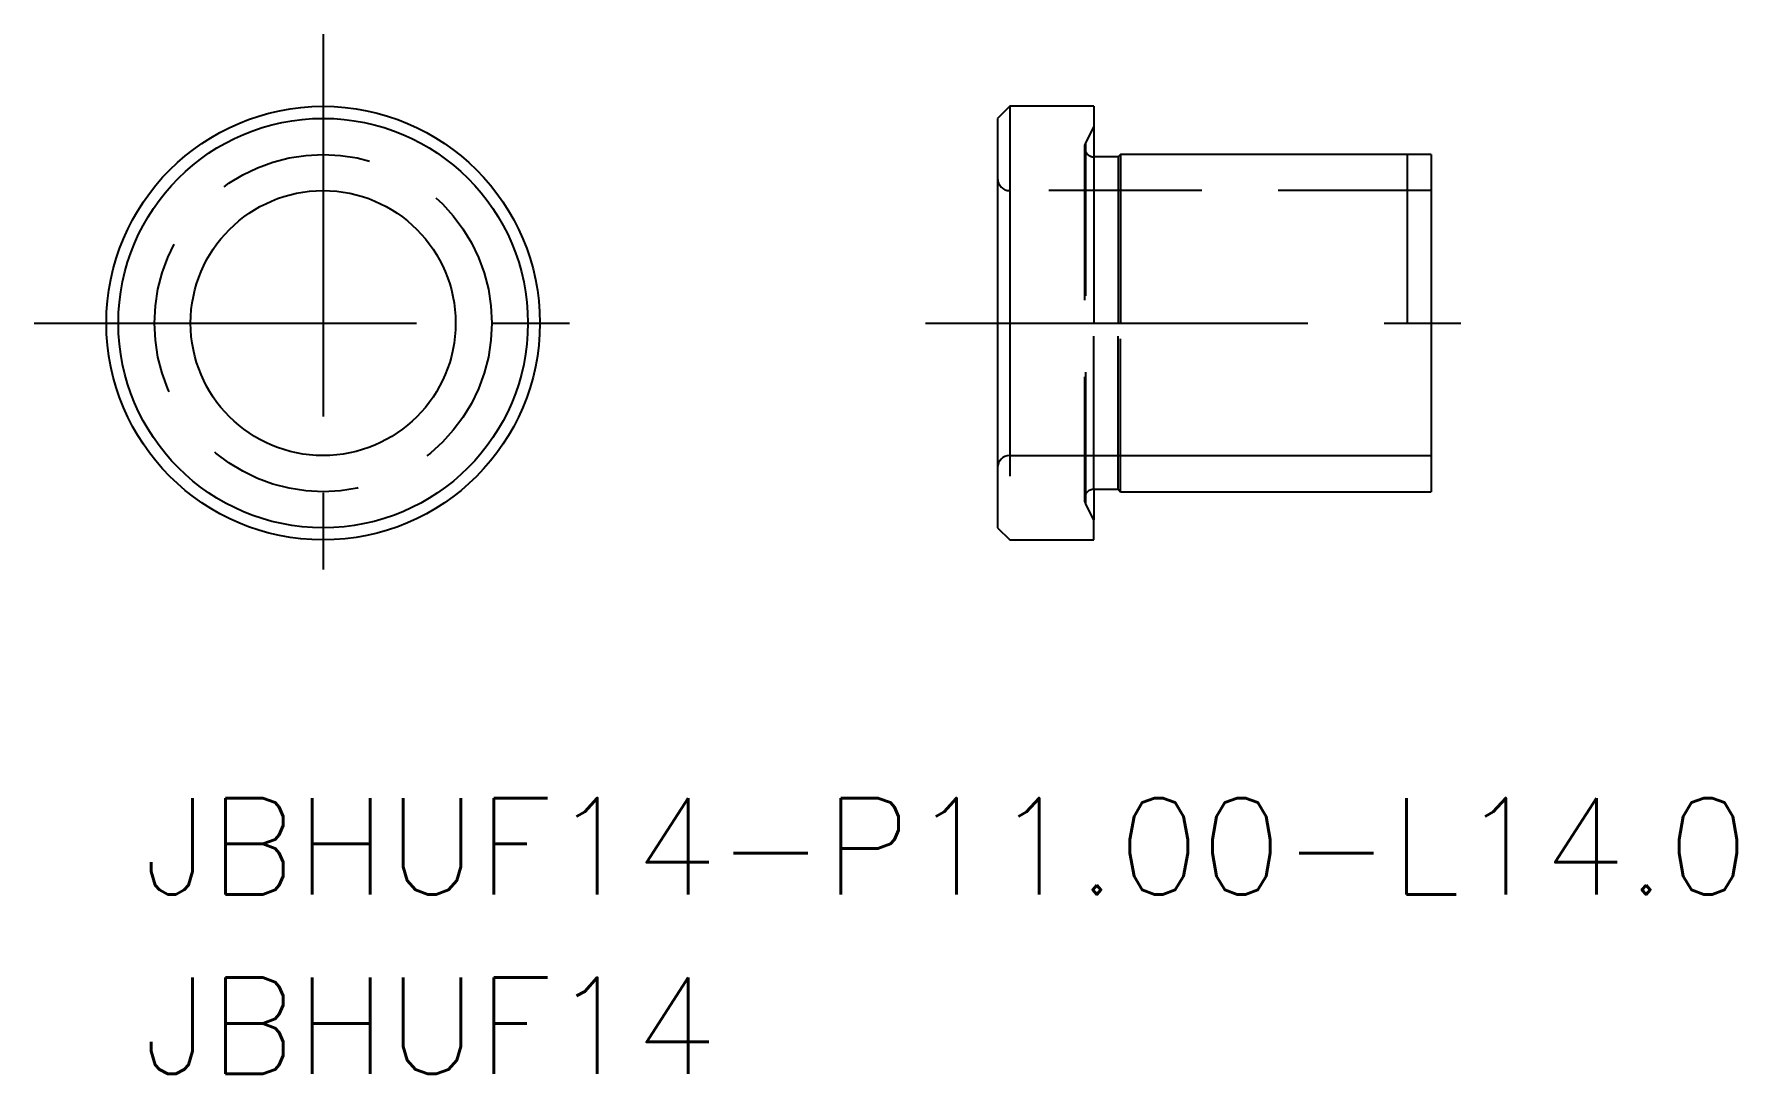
# Model space of a CAD drawing. Extents: x -2.3 to 68.4, y -12.2 to 31.
import ezdxf

# ---------------------------------------------------------------- set-up
doc = ezdxf.new("R2010")
doc.units = 0
doc.header["$LTSCALE"] = 0.5
doc.linetypes.add('CENTER', pattern=[50.8, 31.75, -6.35, 6.35, -6.35])
doc.linetypes.add('DASHED', pattern=[19.05, 12.7, -6.35])
for name, color, linetype in [('MSM_CENTER', 1, 'CENTER'), ('MSM_CONTINUOUS', 7, 'CONTINUOUS'), ('MSM_DASHED', 4, 'DASHED'), ('MSM_NARROW', 5, 'CONTINUOUS'), ('MSM_PART_NUMBER', 7, 'CONTINUOUS')]:
    doc.layers.add(name, color=color, linetype=linetype)
doc.styles.get("Standard").update_dxf_attribs({"font": 'txt.shx', "height": 3, "bigfont": 'bigfont.shx'})

msp = doc.modelspace()

# ---------------------------------------------------------------- linework, layer by layer
at = {"layer": 'MSM_CENTER', "linetype": 'CENTER'}
for p, q in [((9.681, 31.001), (9.681, 7.001)), ((-2.319, 19.001), (21.681, 19.001)), ((34.681, 19.001), (58.681, 19.001))]:
    msp.add_line(p, q, dxfattribs=at)
at = {"layer": 'MSM_CONTINUOUS'}
for p, q in [((38.181, 28.001), (37.681, 27.501)), ((41.681, 28.001), (38.181, 28.001)), ((38.181, 28.001), (38.181, 19.001)), ((41.681, 28.001), (41.681, 19.001)), ((42.681, 25.901), (41.681, 25.901)), ((42.781, 26.001), (42.681, 25.901)), ((42.681, 25.901), (42.681, 19.001)), ((55.681, 26.001), (42.781, 26.001)), ((42.781, 26.001), (42.781, 19.001)), ((55.681, 26.001), (55.681, 12.001)), ((38.181, 13.501), (55.681, 13.501)), ((41.681, 12.101), (42.681, 12.101)), ((41.681, 12.101), (41.681, 10.835)), ((42.681, 12.101), (42.781, 12.001)), ((41.681, 10.835), (41.326, 11.517)), ((42.781, 12.001), (55.681, 12.001)), ((41.681, 10.001), (41.681, 10.835)), ((37.681, 10.501), (38.181, 10.001)), ((38.181, 10.001), (41.681, 10.001))]:
    msp.add_line(p, q, dxfattribs=at)
at = {"layer": 'MSM_CONTINUOUS', "linetype": 'CONTINUOUS'}
msp.add_line((37.681, 27.501), (37.681, 10.501), dxfattribs=at)
for radius in [9, 5.5]:
    msp.add_circle((9.681, 19.001), radius, dxfattribs=at)
at = {"layer": 'MSM_CONTINUOUS'}
msp.add_circle((9.681, 19.001), 8.5, dxfattribs=at)
for centre, radius, start, end in [((38.181, 13.001), 0.5, 90, 180), ((41.681, 11.701), 0.4, 90, 180), ((41.681, 11.701), 0.4, 180, 207.5)]:
    msp.add_arc(centre, radius, start, end, dxfattribs=at)
at = {"layer": 'MSM_DASHED'}
for p, q in [((41.681, 27.168), (41.326, 26.486)), ((41.281, 26.301), (41.281, 11.701)), ((41.326, 26.486), (41.326, 11.517)), ((55.681, 24.501), (38.181, 24.501)), ((38.181, 19.001), (38.181, 10.001)), ((41.681, 12.101), (41.681, 19.001)), ((42.681, 12.101), (42.681, 19.001)), ((42.781, 12.001), (42.781, 19.001))]:
    msp.add_line(p, q, dxfattribs=at)
at = {"layer": 'MSM_DASHED', "linetype": 'DASHED'}
msp.add_circle((9.681, 19.001), 7, dxfattribs=at)
at = {"layer": 'MSM_DASHED'}
for centre, radius, start in [((41.681, 26.301), 0.4, 152.5), ((38.181, 25.001), 0.5, 180)]:
    msp.add_arc(centre, radius, start, 270, dxfattribs=at)
at = {"layer": 'MSM_NARROW'}
msp.add_line((54.681, 26.001), (54.681, 19.001), dxfattribs=at)

# ---------------------------------------------------------------- texts
at = {"layer": 'MSM_PART_NUMBER', "linetype": 'CONTINUOUS'}
for s, p in [('JBHUF14-P11.00-L14.0', (2.2, -4.719)), ('JBHUF14', (2.2, -12.174))]:
    msp.add_text(s, height=4, dxfattribs=at).set_placement(p)

doc.saveas('drawing.dxf')
